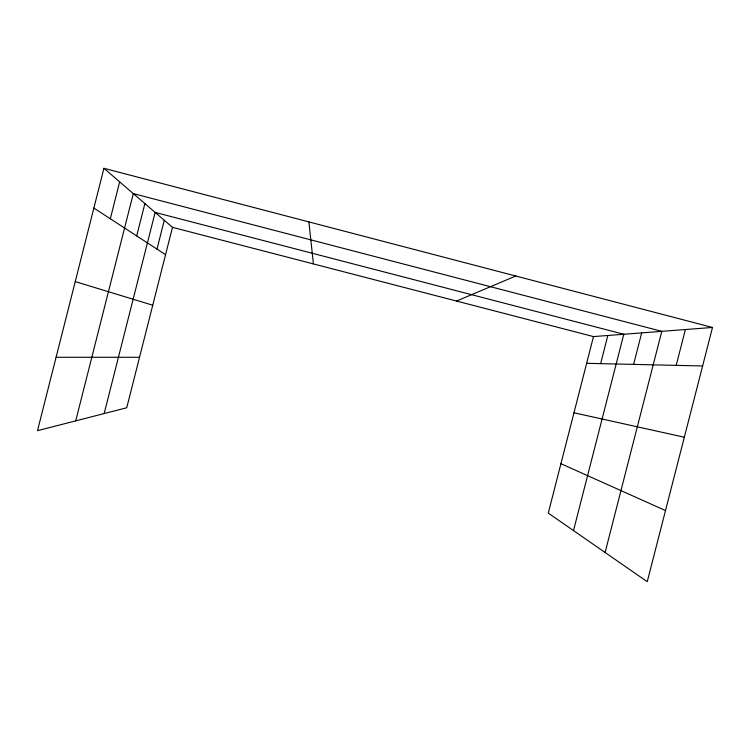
<?xml version="1.0" encoding="UTF-8"?>
<svg xmlns="http://www.w3.org/2000/svg" width="750" height="750" viewBox="0 0 750 750"><rect width="100%" height="100%" fill="white"/><g stroke="black" fill="none" stroke-linecap="round" stroke-linejoin="round"><path stroke-width="1.12" d="M103.931 168.309L37.5 430.678L126.731 407.766L172.491 227.353L103.931 168.309L712.5 327.459L647.241 581.691L548.278 513.113L593.484 336.581L712.5 327.459M110.316 218.775L119.662 181.866M75.713 420.872L133.294 193.603L661.8 331.341L605.1 552.478M136.697 235.912L144.891 203.578M104.156 413.569L155.147 212.419L623.803 334.256L573.506 530.588M156.984 249.103L164.297 220.284M600.628 363.637L607.837 335.475M633.6 364.397L641.672 332.887M676.191 365.381L685.388 329.541M456.525 301.041L515.784 276.019M56.081 357.281L139.537 357.281M586.641 363.319L702.609 365.981M573.975 412.781L684.328 437.222M172.491 227.353L593.484 336.581M75.244 281.597L152.737 305.231M560.934 463.706L665.503 510.562M93.863 208.078L165.562 254.681M308.906 221.916L313.406 263.906"/></g></svg>
